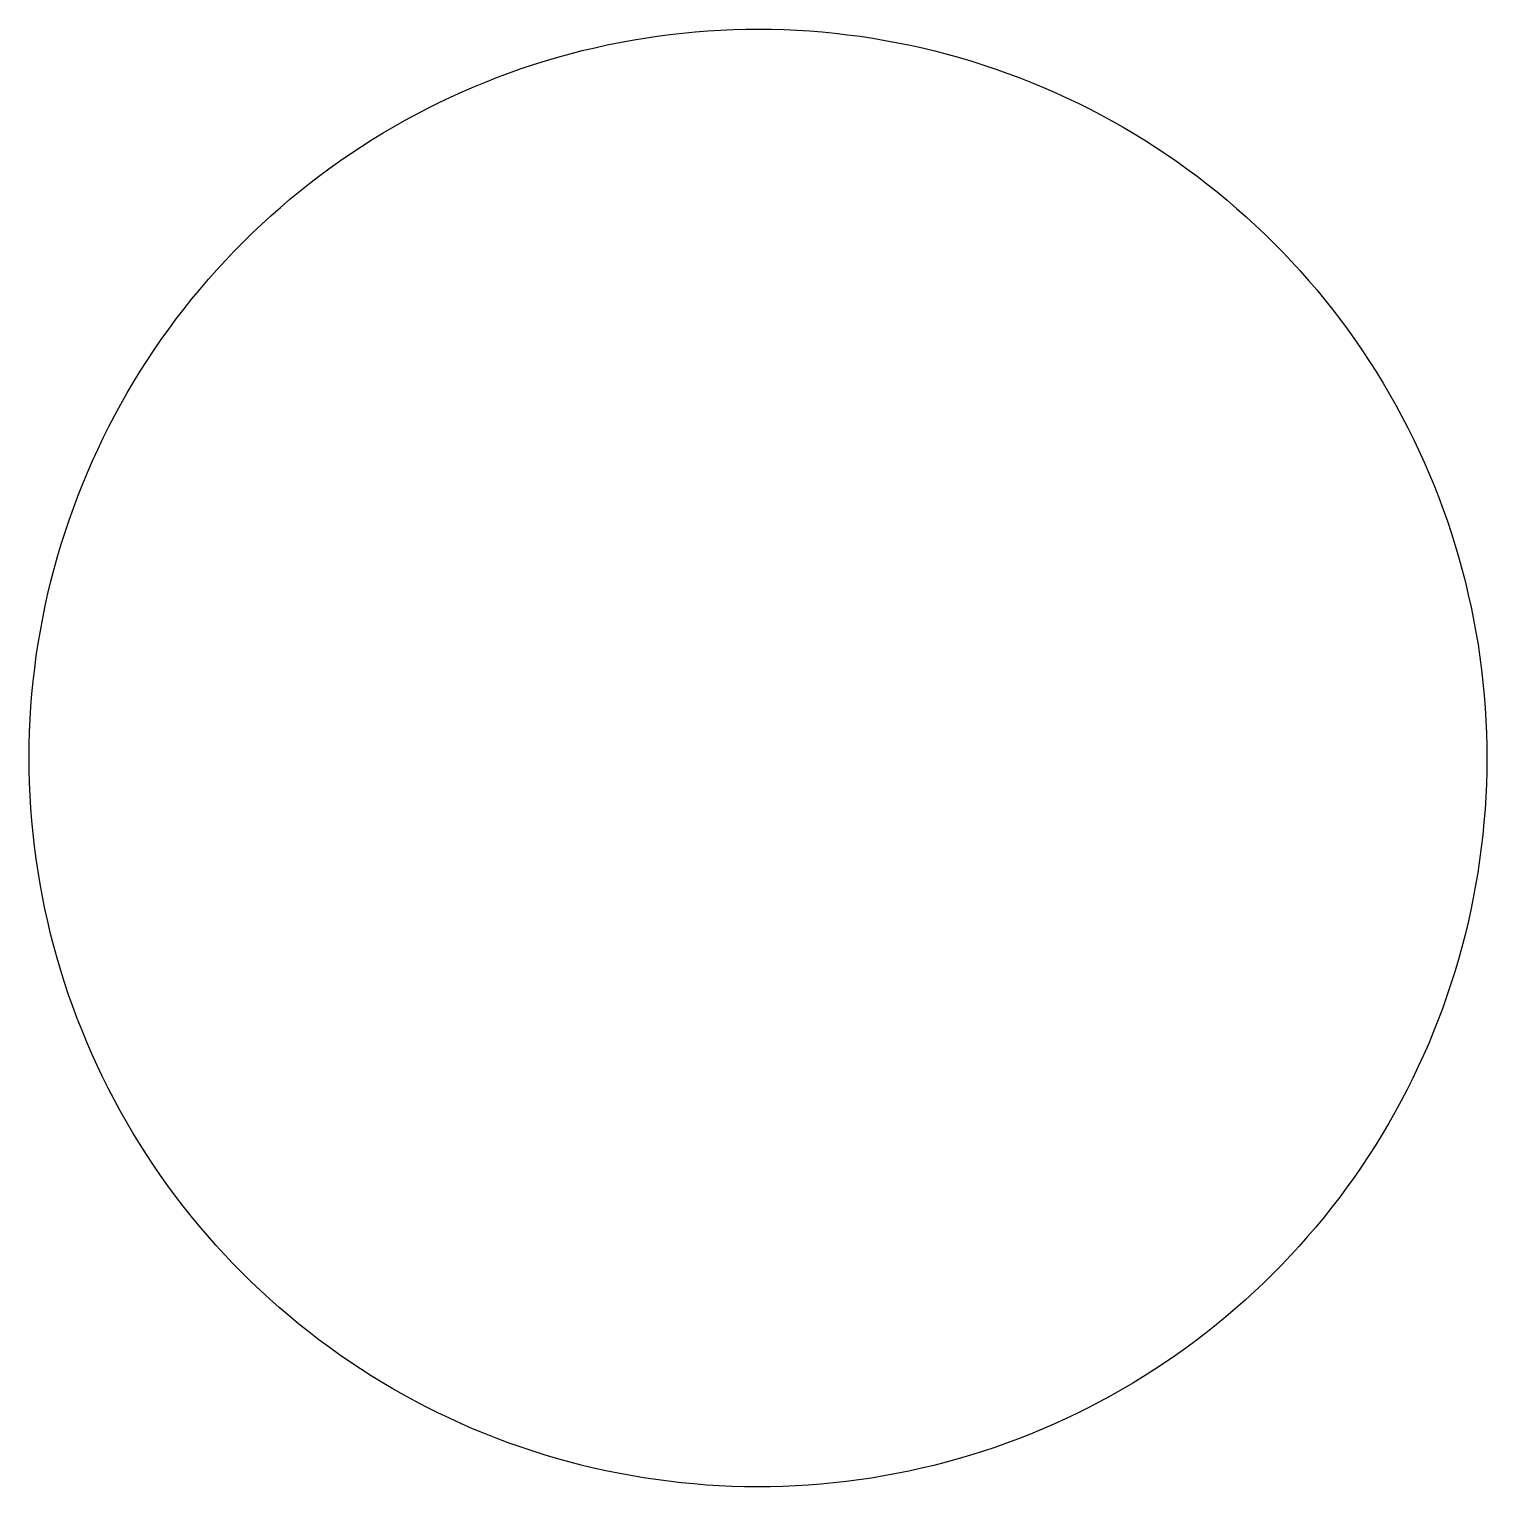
# Model space of a CAD drawing. Extents: x 313 to 538, y -9 to 739.
# Drawn here: x 449.28 to 471.68, y 118.98 to 141.38 of the extents above; entities that cross this region are included whole.
import ezdxf

# ---------------------------------------------------------------- set-up
doc = ezdxf.new("R2010")
doc.units = 0
doc.layers.add('Layer0', color=7, linetype='CONTINUOUS', true_color=0xffffff)

msp = doc.modelspace()

# ---------------------------------------------------------------- linework, layer by layer
at = {"layer": 'Layer0'}
for p, q in [((459.515, 141.333), (459.71, 141.349)), ((459.71, 141.349), (459.905, 141.36)), ((459.905, 141.36), (460.1, 141.369)), ((460.1, 141.369), (460.295, 141.374)), ((460.295, 141.374), (460.491, 141.375)), ((460.491, 141.375), (460.686, 141.373)), ((460.686, 141.373), (460.882, 141.368)), ((460.882, 141.368), (461.077, 141.359)), ((461.077, 141.359), (461.272, 141.347)), ((461.272, 141.347), (461.467, 141.332)), ((457.971, 141.09), (458.162, 141.132)), ((458.162, 141.132), (458.354, 141.171)), ((458.354, 141.171), (458.546, 141.207)), ((458.546, 141.207), (458.739, 141.239)), ((458.739, 141.239), (458.932, 141.268)), ((458.932, 141.268), (459.126, 141.293)), ((459.126, 141.293), (459.32, 141.315)), ((459.32, 141.315), (459.515, 141.333)), ((461.467, 141.332), (461.662, 141.313)), ((461.662, 141.313), (461.856, 141.29)), ((461.856, 141.29), (462.05, 141.265)), ((462.05, 141.265), (462.243, 141.236)), ((462.243, 141.236), (462.436, 141.203)), ((462.436, 141.203), (462.628, 141.167)), ((462.628, 141.167), (462.819, 141.128)), ((462.819, 141.128), (463.01, 141.086)), ((457.216, 140.889), (457.403, 140.944)), ((457.403, 140.944), (457.592, 140.996)), ((457.592, 140.996), (457.781, 141.045)), ((457.781, 141.045), (457.971, 141.09)), ((463.01, 141.086), (463.2, 141.04)), ((463.2, 141.04), (463.389, 140.991)), ((463.389, 140.991), (463.578, 140.938)), ((463.578, 140.938), (463.765, 140.883)), ((456.477, 140.635), (456.66, 140.703)), ((456.66, 140.703), (456.844, 140.768)), ((456.844, 140.768), (457.029, 140.83)), ((457.029, 140.83), (457.216, 140.889)), ((463.765, 140.883), (463.951, 140.824)), ((463.951, 140.824), (464.137, 140.762)), ((464.137, 140.762), (464.321, 140.696)), ((464.321, 140.696), (464.504, 140.628)), ((455.935, 140.411), (456.114, 140.489)), ((456.114, 140.489), (456.295, 140.563)), ((456.295, 140.563), (456.477, 140.635)), ((464.504, 140.628), (464.686, 140.556)), ((464.686, 140.556), (464.866, 140.481)), ((464.866, 140.481), (465.045, 140.403)), ((455.405, 140.159), (455.58, 140.246)), ((455.58, 140.246), (455.757, 140.33)), ((455.757, 140.33), (455.935, 140.411)), ((465.045, 140.403), (465.223, 140.322)), ((465.223, 140.322), (465.4, 140.237)), ((465.4, 140.237), (465.575, 140.15)), ((455.06, 139.976), (455.232, 140.069)), ((455.232, 140.069), (455.405, 140.159)), ((465.575, 140.15), (465.748, 140.059)), ((465.748, 140.059), (465.92, 139.966)), ((454.554, 139.679), (454.721, 139.781)), ((454.721, 139.781), (454.89, 139.88)), ((454.89, 139.88), (455.06, 139.976)), ((465.92, 139.966), (466.09, 139.87)), ((466.09, 139.87), (466.258, 139.77)), ((454.226, 139.466), (454.389, 139.574)), ((454.389, 139.574), (454.554, 139.679)), ((466.258, 139.77), (466.424, 139.668)), ((466.424, 139.668), (466.589, 139.563)), ((466.589, 139.563), (466.752, 139.455)), ((453.906, 139.242), (454.065, 139.355)), ((454.065, 139.355), (454.226, 139.466)), ((466.752, 139.455), (466.913, 139.344)), ((466.913, 139.344), (467.072, 139.23)), ((453.593, 139.007), (453.749, 139.126)), ((453.749, 139.126), (453.906, 139.242)), ((467.072, 139.23), (467.229, 139.114)), ((467.229, 139.114), (467.384, 138.995)), ((453.289, 138.761), (453.44, 138.885)), ((453.44, 138.885), (453.593, 139.007)), ((467.384, 138.995), (467.537, 138.873)), ((453.141, 138.634), (453.289, 138.761)), ((467.537, 138.873), (467.688, 138.748)), ((467.688, 138.748), (467.836, 138.621)), ((452.85, 138.373), (452.994, 138.505)), ((452.994, 138.505), (453.141, 138.634)), ((467.836, 138.621), (467.983, 138.492)), ((467.983, 138.492), (468.127, 138.359)), ((452.568, 138.102), (452.708, 138.239)), ((452.708, 138.239), (452.85, 138.373)), ((468.127, 138.359), (468.268, 138.225)), ((468.268, 138.225), (468.408, 138.088)), ((452.431, 137.963), (452.568, 138.102)), ((468.408, 138.088), (468.544, 137.948)), ((452.164, 137.677), (452.297, 137.821)), ((452.297, 137.821), (452.431, 137.963)), ((468.544, 137.948), (468.679, 137.806)), ((468.679, 137.806), (468.811, 137.662)), ((452.035, 137.531), (452.164, 137.677)), ((468.811, 137.662), (468.94, 137.515)), ((451.783, 137.231), (451.908, 137.382)), ((451.908, 137.382), (452.035, 137.531)), ((468.94, 137.515), (469.067, 137.367)), ((469.067, 137.367), (469.191, 137.216)), ((451.661, 137.078), (451.783, 137.231)), ((469.191, 137.216), (469.313, 137.063)), ((451.426, 136.766), (451.542, 136.923)), ((451.542, 136.923), (451.661, 137.078)), ((469.313, 137.063), (469.432, 136.907)), ((469.432, 136.907), (469.548, 136.75)), ((451.312, 136.607), (451.426, 136.766)), ((469.548, 136.75), (469.661, 136.591)), ((451.093, 136.284), (451.201, 136.446)), ((451.201, 136.446), (451.312, 136.607)), ((469.661, 136.591), (469.772, 136.43)), ((469.772, 136.43), (469.879, 136.267)), ((450.988, 136.119), (451.093, 136.284)), ((469.879, 136.267), (469.984, 136.102)), ((450.886, 135.952), (450.988, 136.119)), ((469.984, 136.102), (470.086, 135.935)), ((450.69, 135.614), (450.786, 135.784)), ((450.786, 135.784), (450.886, 135.952)), ((470.086, 135.935), (470.185, 135.766)), ((470.185, 135.766), (470.281, 135.596)), ((450.597, 135.442), (450.69, 135.614)), ((470.281, 135.596), (470.375, 135.424)), ((450.506, 135.269), (450.597, 135.442)), ((470.375, 135.424), (470.465, 135.251)), ((450.334, 134.918), (450.419, 135.094)), ((450.419, 135.094), (450.506, 135.269)), ((470.465, 135.251), (470.552, 135.076)), ((470.552, 135.076), (470.636, 134.899)), ((450.253, 134.74), (450.334, 134.918)), ((470.636, 134.899), (470.717, 134.721)), ((450.175, 134.561), (450.253, 134.74)), ((470.717, 134.721), (470.794, 134.542)), ((450.1, 134.38), (450.175, 134.561)), ((470.794, 134.542), (470.869, 134.361)), ((449.96, 134.015), (450.028, 134.198)), ((450.028, 134.198), (450.1, 134.38)), ((470.869, 134.361), (470.941, 134.179)), ((470.941, 134.179), (471.009, 133.996)), ((449.894, 133.831), (449.96, 134.015)), ((471.009, 133.996), (471.074, 133.812)), ((449.832, 133.646), (449.894, 133.831)), ((471.074, 133.812), (471.136, 133.627)), ((449.773, 133.459), (449.832, 133.646)), ((471.136, 133.627), (471.194, 133.44)), ((449.718, 133.272), (449.773, 133.459)), ((471.194, 133.44), (471.25, 133.253)), ((449.616, 132.894), (449.665, 133.084)), ((449.665, 133.084), (449.718, 133.272)), ((471.25, 133.253), (471.302, 133.064)), ((471.302, 133.064), (471.351, 132.875)), ((449.57, 132.704), (449.616, 132.894)), ((471.351, 132.875), (471.396, 132.685)), ((449.528, 132.514), (449.57, 132.704)), ((471.396, 132.685), (471.438, 132.494)), ((449.489, 132.322), (449.528, 132.514)), ((471.438, 132.494), (471.477, 132.302)), ((449.453, 132.13), (449.489, 132.322)), ((471.477, 132.302), (471.512, 132.11)), ((449.391, 131.744), (449.42, 131.937)), ((449.42, 131.937), (449.453, 132.13)), ((471.512, 132.11), (471.545, 131.917)), ((449.366, 131.55), (449.391, 131.744)), ((471.545, 131.917), (471.573, 131.724)), ((471.573, 131.724), (471.599, 131.53)), ((449.343, 131.356), (449.366, 131.55)), ((471.599, 131.53), (471.621, 131.336)), ((449.324, 131.161), (449.343, 131.356)), ((471.621, 131.336), (471.639, 131.141)), ((449.309, 130.966), (449.324, 131.161)), ((471.639, 131.141), (471.654, 130.946)), ((449.297, 130.771), (449.309, 130.966)), ((471.654, 130.946), (471.666, 130.751)), ((449.288, 130.576), (449.297, 130.771)), ((471.666, 130.751), (471.674, 130.556)), ((449.281, 130.185), (449.283, 130.381)), ((449.283, 130.381), (449.288, 130.576)), ((471.674, 130.556), (471.679, 130.361)), ((449.282, 129.99), (449.281, 130.185)), ((471.679, 130.361), (471.681, 130.165)), ((471.681, 130.165), (471.679, 129.97)), ((449.287, 129.794), (449.282, 129.99)), ((471.679, 129.97), (471.674, 129.774)), ((449.296, 129.599), (449.287, 129.794)), ((471.674, 129.774), (471.665, 129.579)), ((449.307, 129.404), (449.296, 129.599)), ((471.665, 129.579), (471.653, 129.384)), ((449.323, 129.209), (449.307, 129.404)), ((471.653, 129.384), (471.637, 129.189)), ((449.341, 129.014), (449.323, 129.209)), ((471.637, 129.189), (471.618, 128.994)), ((449.363, 128.82), (449.341, 129.014)), ((449.388, 128.626), (449.363, 128.82)), ((471.596, 128.8), (471.57, 128.606)), ((471.618, 128.994), (471.596, 128.8)), ((449.417, 128.433), (449.388, 128.626)), ((471.57, 128.606), (471.541, 128.413)), ((449.449, 128.24), (449.417, 128.433)), ((471.541, 128.413), (471.509, 128.22)), ((449.485, 128.048), (449.449, 128.24)), ((471.509, 128.22), (471.473, 128.028)), ((449.524, 127.856), (449.485, 128.048)), ((471.473, 128.028), (471.434, 127.837)), ((449.566, 127.665), (449.524, 127.856)), ((471.434, 127.837), (471.392, 127.646)), ((449.611, 127.475), (449.566, 127.665)), ((449.66, 127.286), (449.611, 127.475)), ((471.392, 127.646), (471.346, 127.456)), ((449.712, 127.098), (449.66, 127.286)), ((471.297, 127.267), (471.244, 127.078)), ((471.346, 127.456), (471.297, 127.267)), ((449.767, 126.91), (449.712, 127.098)), ((471.244, 127.078), (471.189, 126.891)), ((449.826, 126.724), (449.767, 126.91)), ((471.189, 126.891), (471.13, 126.705)), ((449.888, 126.538), (449.826, 126.724)), ((471.13, 126.705), (471.067, 126.519)), ((449.953, 126.354), (449.888, 126.538)), ((450.021, 126.171), (449.953, 126.354)), ((471.067, 126.519), (471.002, 126.335)), ((450.093, 125.989), (450.021, 126.171)), ((470.933, 126.152), (470.862, 125.97)), ((471.002, 126.335), (470.933, 126.152)), ((450.167, 125.808), (450.093, 125.989)), ((470.862, 125.97), (470.787, 125.79)), ((450.245, 125.629), (450.167, 125.808)), ((470.787, 125.79), (470.708, 125.611)), ((450.326, 125.451), (450.245, 125.629)), ((450.41, 125.274), (450.326, 125.451)), ((470.708, 125.611), (470.627, 125.433)), ((450.497, 125.099), (450.41, 125.274)), ((470.543, 125.256), (470.456, 125.081)), ((470.627, 125.433), (470.543, 125.256)), ((450.587, 124.926), (450.497, 125.099)), ((470.456, 125.081), (470.365, 124.908)), ((450.68, 124.754), (450.587, 124.926)), ((470.365, 124.908), (470.272, 124.736)), ((450.776, 124.584), (450.68, 124.754)), ((450.875, 124.415), (450.776, 124.584)), ((470.175, 124.566), (470.076, 124.398)), ((470.272, 124.736), (470.175, 124.566)), ((450.977, 124.249), (450.875, 124.415)), ((470.076, 124.398), (469.974, 124.232)), ((451.082, 124.084), (450.977, 124.249)), ((469.974, 124.232), (469.869, 124.067)), ((451.19, 123.92), (451.082, 124.084)), ((451.301, 123.759), (451.19, 123.92)), ((469.76, 123.904), (469.65, 123.743)), ((469.869, 124.067), (469.76, 123.904)), ((451.414, 123.6), (451.301, 123.759)), ((469.65, 123.743), (469.536, 123.584)), ((451.53, 123.443), (451.414, 123.6)), ((451.649, 123.288), (451.53, 123.443)), ((469.42, 123.427), (469.3, 123.272)), ((469.536, 123.584), (469.42, 123.427)), ((451.771, 123.135), (451.649, 123.288)), ((469.3, 123.272), (469.179, 123.119)), ((451.895, 122.984), (451.771, 123.135)), ((452.022, 122.835), (451.895, 122.984)), ((469.179, 123.119), (469.054, 122.968)), ((452.151, 122.688), (452.022, 122.835)), ((468.927, 122.82), (468.797, 122.673)), ((469.054, 122.968), (468.927, 122.82)), ((452.283, 122.544), (452.151, 122.688)), ((452.417, 122.402), (452.283, 122.544)), ((468.665, 122.529), (468.53, 122.388)), ((468.797, 122.673), (468.665, 122.529)), ((452.554, 122.263), (452.417, 122.402)), ((468.53, 122.388), (468.393, 122.248)), ((452.693, 122.126), (452.554, 122.263)), ((452.835, 121.991), (452.693, 122.126)), ((468.254, 122.112), (468.112, 121.977)), ((468.393, 122.248), (468.254, 122.112)), ((452.979, 121.859), (452.835, 121.991)), ((453.125, 121.729), (452.979, 121.859)), ((468.112, 121.977), (467.968, 121.845)), ((453.274, 121.602), (453.125, 121.729)), ((467.821, 121.716), (467.672, 121.589)), ((467.968, 121.845), (467.821, 121.716)), ((453.425, 121.477), (453.274, 121.602)), ((453.578, 121.356), (453.425, 121.477)), ((467.521, 121.465), (467.368, 121.343)), ((467.672, 121.589), (467.521, 121.465)), ((453.733, 121.236), (453.578, 121.356)), ((453.89, 121.12), (453.733, 121.236)), ((467.213, 121.224), (467.056, 121.108)), ((467.368, 121.343), (467.213, 121.224)), ((454.049, 121.006), (453.89, 121.12)), ((454.21, 120.896), (454.049, 121.006)), ((466.897, 120.995), (466.736, 120.884)), ((467.056, 121.108), (466.897, 120.995)), ((454.372, 120.787), (454.21, 120.896)), ((454.537, 120.682), (454.372, 120.787)), ((466.572, 120.777), (466.407, 120.672)), ((466.736, 120.884), (466.572, 120.777)), ((454.704, 120.58), (454.537, 120.682)), ((454.872, 120.481), (454.704, 120.58)), ((466.241, 120.57), (466.072, 120.471)), ((466.407, 120.672), (466.241, 120.57)), ((455.042, 120.384), (454.872, 120.481)), ((455.214, 120.291), (455.042, 120.384)), ((455.387, 120.2), (455.214, 120.291)), ((465.902, 120.375), (465.73, 120.281)), ((466.072, 120.471), (465.902, 120.375)), ((455.562, 120.113), (455.387, 120.2)), ((455.738, 120.029), (455.562, 120.113)), ((465.382, 120.104), (465.205, 120.02)), ((465.557, 120.191), (465.382, 120.104)), ((465.73, 120.281), (465.557, 120.191)), ((455.916, 119.948), (455.738, 120.029)), ((456.095, 119.869), (455.916, 119.948)), ((456.276, 119.794), (456.095, 119.869)), ((464.848, 119.862), (464.667, 119.787)), ((465.027, 119.939), (464.848, 119.862)), ((465.205, 120.02), (465.027, 119.939)), ((456.458, 119.723), (456.276, 119.794)), ((456.641, 119.654), (456.458, 119.723)), ((456.825, 119.589), (456.641, 119.654)), ((464.302, 119.647), (464.118, 119.582)), ((464.485, 119.715), (464.302, 119.647)), ((464.667, 119.787), (464.485, 119.715)), ((457.01, 119.526), (456.825, 119.589)), ((457.197, 119.467), (457.01, 119.526)), ((457.384, 119.412), (457.197, 119.467)), ((457.572, 119.359), (457.384, 119.412)), ((463.558, 119.406), (463.37, 119.354)), ((463.746, 119.462), (463.558, 119.406)), ((463.932, 119.52), (463.746, 119.462)), ((464.118, 119.582), (463.932, 119.52)), ((457.762, 119.31), (457.572, 119.359)), ((457.952, 119.264), (457.762, 119.31)), ((458.142, 119.222), (457.952, 119.264)), ((458.334, 119.183), (458.142, 119.222)), ((458.526, 119.147), (458.334, 119.183)), ((462.608, 119.179), (462.416, 119.144)), ((462.8, 119.218), (462.608, 119.179)), ((462.991, 119.26), (462.8, 119.218)), ((463.181, 119.305), (462.991, 119.26)), ((463.37, 119.354), (463.181, 119.305)), ((458.719, 119.115), (458.526, 119.147)), ((458.912, 119.086), (458.719, 119.115)), ((459.106, 119.06), (458.912, 119.086)), ((459.3, 119.038), (459.106, 119.06)), ((459.495, 119.019), (459.3, 119.038)), ((459.69, 119.003), (459.495, 119.019)), ((459.885, 118.991), (459.69, 119.003)), ((460.08, 118.982), (459.885, 118.991)), ((460.275, 118.977), (460.08, 118.982)), ((460.471, 118.975), (460.275, 118.977)), ((460.666, 118.977), (460.471, 118.975)), ((460.862, 118.982), (460.666, 118.977)), ((461.057, 118.99), (460.862, 118.982)), ((461.252, 119.002), (461.057, 118.99)), ((461.447, 119.017), (461.252, 119.002)), ((461.642, 119.035), (461.447, 119.017)), ((461.836, 119.057), (461.642, 119.035)), ((462.03, 119.083), (461.836, 119.057)), ((462.223, 119.111), (462.03, 119.083)), ((462.416, 119.144), (462.223, 119.111))]:
    msp.add_line(p, q, dxfattribs=at)

doc.saveas('drawing.dxf')
